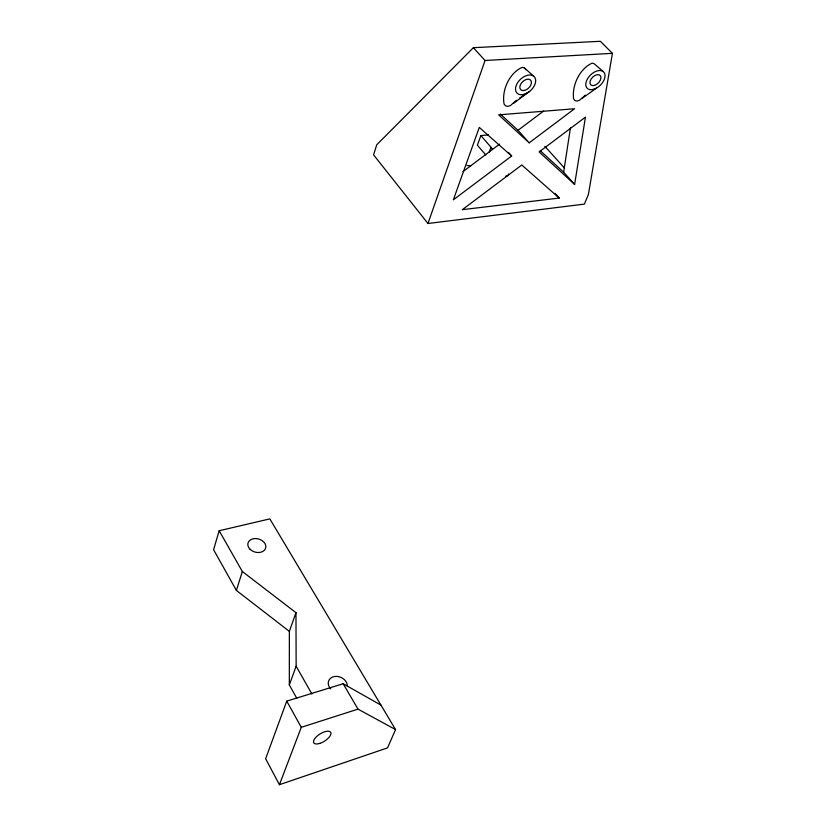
<?xml version="1.0" encoding="UTF-8"?>
<svg xmlns="http://www.w3.org/2000/svg" width="826" height="826" viewBox="0 0 826 826"><rect width="100%" height="100%" fill="white"/><g stroke="black" fill="none" stroke-linecap="round" stroke-linejoin="round"><path stroke-width="1.24" d="M296.771 698.228L289.327 684.94L289.368 631.384L295.966 612.675L242.338 571.499L219.169 530.736L269.834 518.893L395.561 729.595L387.528 747.881L279.415 784.7L265.642 758.764L286.746 701.119L343.151 683.742L380.941 705.105M574.628 184.425L539.141 151.943L585.458 117.127L574.628 184.425L563.642 172.2L570.456 127.782M612.417 53.339L588.38 194.564L584.364 204.115L427.961 223.505L373.569 154.854L376.728 144.808L473.381 47.691L600.378 41.3L612.417 53.339L485.058 60.494L473.381 47.691M219.169 530.736L213.583 549.693L236.391 590.414L289.368 631.384M236.391 590.414L242.338 571.499M427.961 223.505L485.058 60.494M488.424 134.906L480.877 135.578L477.397 145.231L485.781 154.968M289.327 684.94L296.142 666.231L295.966 612.675M489.24 152.087L491.005 147.245L480.877 135.578M279.415 784.7L301.273 727.314L286.746 701.119M533.503 76.033L524.355 67.887L522.177 67.35C509.219 73.08 501.496 90.478 504.108 104.159L505.657 105.914L507.825 106.378L510.468 105.542L516.467 100.256M603.187 71.552L594.07 63.674L592.046 63.148C579.501 68.919 571.809 85.429 573.585 98.893L574.968 100.596L576.982 101.061L579.491 100.256L585.335 95.135M513.421 103.457L527.133 93.07M463.014 171.581L499.565 144.137M500.319 114.071L517.995 130.302L543.57 111.087M511.645 156.021L453.35 199.82L479.286 127.41L511.645 156.021L508.486 152.407M529.198 142.836L574.555 108.753L498.625 114.845L529.198 142.836L517.995 130.302M582.34 98.232L596.506 88.093M519.513 98.211L529.652 91.376M301.273 727.314L358.009 709.131L395.561 729.595M505.522 176.258L506.483 176.103A6.928 3.624 20.7 0 0 508.548 173.997M559.212 198.064L462.333 209.67L521.795 164.983L559.212 198.064L555.031 193.325M540.183 150.662L563.642 172.2M544.892 146.326L564.602 168.184M524.355 67.887L525.883 69.725M343.151 683.742L358.009 709.131M296.142 666.231L311.908 693.974M330.751 688.936A9.798 7.775 22 0 1 334.416 676.535A9.798 7.775 22 0 1 347.281 686.014M470.686 166.036A30.355 15.735 19.8 0 1 467.02 165.355M491.005 147.245A30.355 15.735 19.8 0 1 492.513 149.485M523.756 90.53L522.404 90.499A6.845 4.357 -43.6 0 1 520.411 84.758A6.845 4.357 -43.6 0 1 527.494 79.234L528.857 79.275A6.845 4.357 -43.6 0 1 530.808 85.016A6.845 4.357 -43.6 0 1 523.756 90.53M249.999 549.218A9.2 6.794 15.8 0 0 265.373 548.856A9.2 6.794 15.8 0 0 255.131 538.552A9.2 6.794 15.8 0 0 249.999 549.218M319.899 743.369A9.964 4.254 -32.1 0 0 330.689 732.321A9.964 4.254 -32.1 0 0 316.1 737.06A9.964 4.254 -32.1 0 0 319.899 743.369M524.427 94.236A11.905 7.579 -43.6 0 0 534.856 77.479A11.905 7.579 -43.6 0 0 517.51 82.868A11.905 7.579 -43.6 0 0 524.427 94.236M593.925 89.218A11.595 7.083 -44.8 0 0 604.395 72.956A11.595 7.083 -44.8 0 0 587.916 78.16A11.595 7.083 -44.8 0 0 593.925 89.218M594.524 85.388A6.67 4.078 -44.8 0 0 600.605 76.054A6.67 4.078 -44.8 0 0 591.148 78.976A6.67 4.078 -44.8 0 0 594.524 85.388"/></g></svg>
